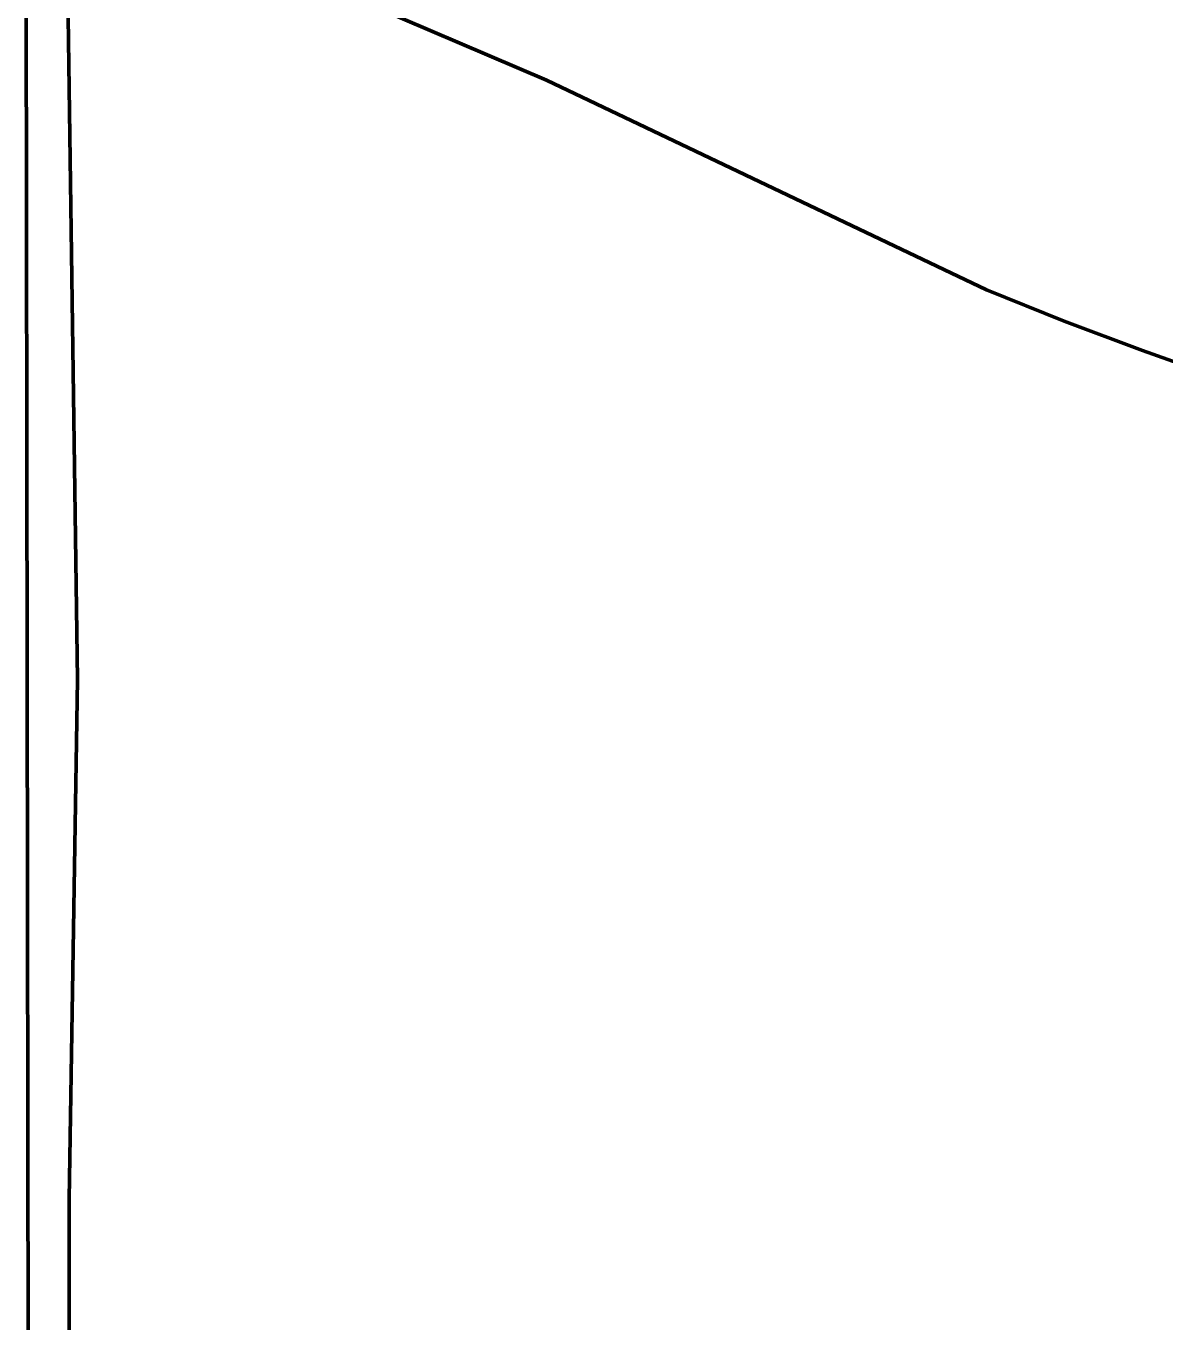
# Model space of a CAD drawing. Header units: millimetres. Extents: x 0 to 12.5, y 0 to 14.6.
# Drawn here: x 2.827 to 3.649, y 2.787 to 3.721 of the extents above; entities that cross this region are included whole.
import ezdxf

# ---------------------------------------------------------------- set-up
doc = ezdxf.new("R2010")
doc.units = ezdxf.units.MM
doc.layers.add('color#131313ff', color=7, linetype='CONTINUOUS', lineweight=100)
doc.layers.add('color#fcfcfcff', color=7, linetype='CONTINUOUS', lineweight=100)

msp = doc.modelspace()

# ---------------------------------------------------------------- linework, layer by layer
at = {"layer": 'color#131313ff'}
for p, q in [((2.82977, 2.02779), (2.82719, 3.84238)), ((2.85633, 3.83005), (2.86433, 3.25002)), ((3.2028, 3.68229), (2.85633, 3.83005)), ((3.52018, 3.53099), (3.2028, 3.68229)), ((3.57624, 3.50849), (3.52018, 3.53099)), ((3.63271, 3.48713), (3.57624, 3.50849)), ((3.68956, 3.46688), (3.63271, 3.48713)), ((2.86433, 3.25002), (2.85851, 2.87512)), ((2.85851, 2.87512), (2.85834, 1.58321))]:
    msp.add_line(p, q, dxfattribs=at)
at = {"layer": 'color#fcfcfcff'}
for p, q in [((2.82719, 3.84238), (2.82977, 2.02779)), ((2.85633, 3.83005), (3.2028, 3.68229)), ((2.86433, 3.25002), (2.85633, 3.83005)), ((3.2028, 3.68229), (3.52018, 3.53099)), ((3.52018, 3.53099), (3.57624, 3.50849)), ((3.57624, 3.50849), (3.63271, 3.48713)), ((3.63271, 3.48713), (3.68956, 3.46688)), ((2.85851, 2.87512), (2.86433, 3.25002)), ((2.85834, 1.58321), (2.85851, 2.87512))]:
    msp.add_line(p, q, dxfattribs=at)

doc.saveas('drawing.dxf')
